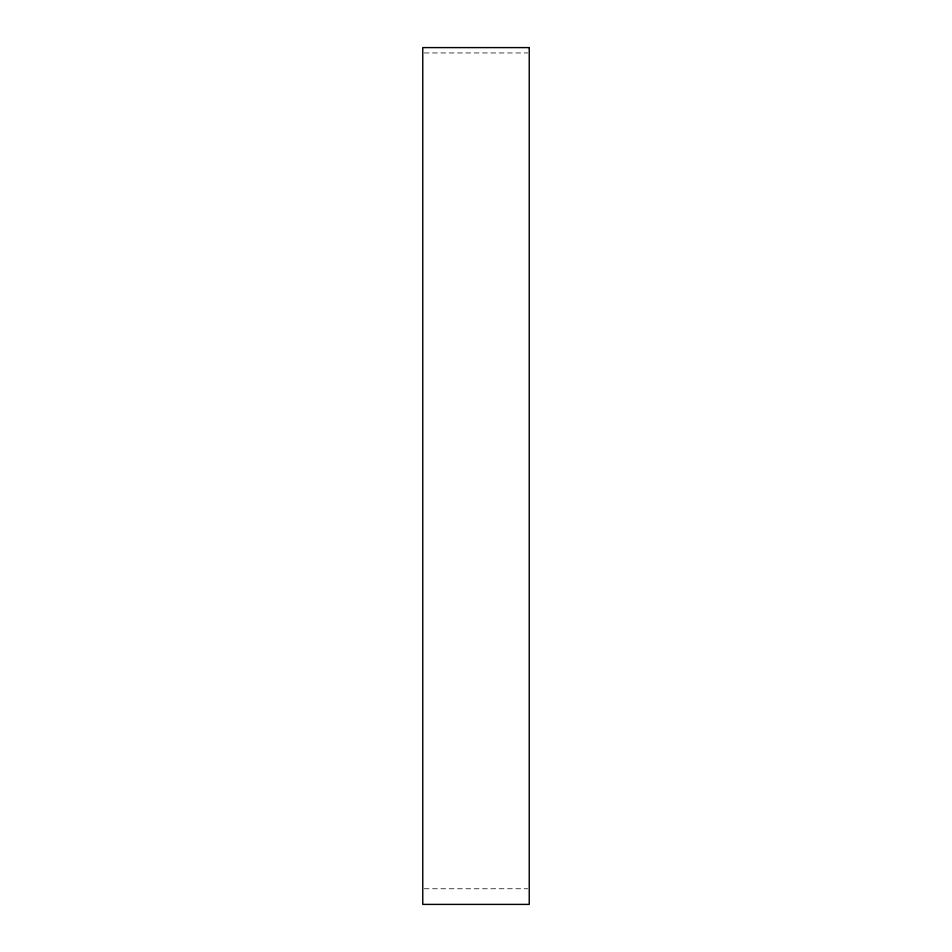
<?xml version="1.0" encoding="UTF-8"?>
<svg xmlns="http://www.w3.org/2000/svg" width="952" height="952" viewBox="0 0 952 952"><rect width="100%" height="100%" fill="white"/><g stroke="black" fill="none" stroke-linecap="round" stroke-linejoin="round"><path stroke-width="0.71" stroke-dasharray="4.76 3.57" d="M424.247 52.955L527.753 52.955M424.247 888.763L527.753 888.763"/><path stroke-width="1.43" d="M529.229 47.6L422.771 47.6L422.771 904.4L529.229 904.4L529.229 47.6"/></g></svg>
